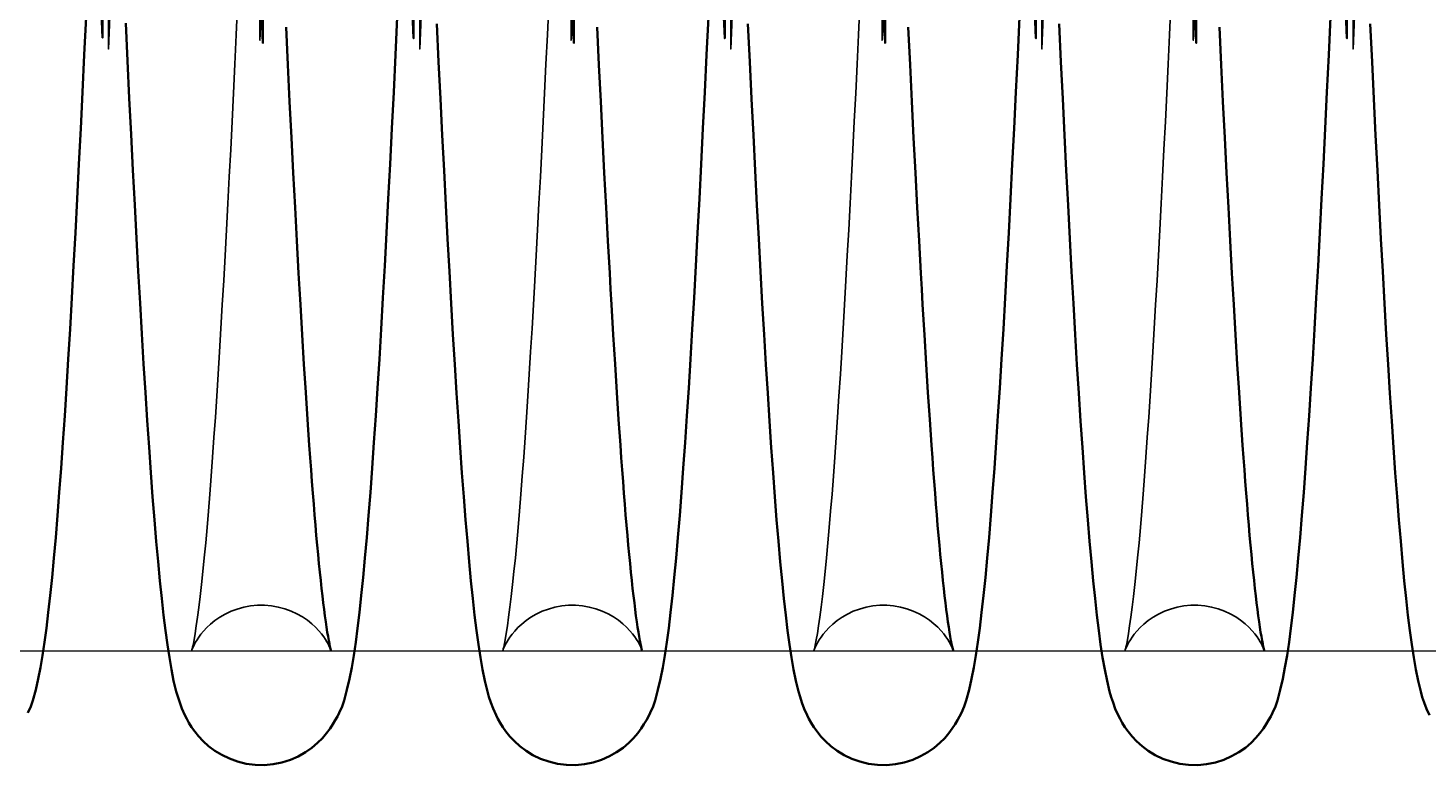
# Model space of a CAD drawing. Header units: millimetres. Extents: x 0 to 190005487, y 0 to 455456909.
# Drawn here: x 92924.32 to 92960.2, y 21488.31 to 21507.21 of the extents above; entities that cross this region are included whole.
import ezdxf

# ---------------------------------------------------------------- set-up
doc = ezdxf.new("R2010")
doc.units = ezdxf.units.MM
doc.header["$LTSCALE"] = 400
doc.header["$MEASUREMENT"] = 0
doc.layers.get('0').update_dxf_attribs({"linetype": 'CONTINUOUS'})
doc.layers.add('가려진 것(ISO)', color=7, linetype='CONTINUOUS', lineweight=35)
doc.layers.add('가시적인 것(ISO)', color=7, linetype='CONTINUOUS', lineweight=50)

# ---------------------------------------------------------------- blocks, each defined once
blk = doc.blocks.new('토션스프링 3')
at = {"layer": '가려진 것(ISO)', "flags": 128}
for points in [[(21462531.518, -50952923.543), (21462531.446, -50952925.233), (21462531.374, -50952888.925)], [(21462547.464, -50952923.544), (21462547.393, -50952925.233), (21462547.321, -50952888.925)], [(21462563.411, -50952923.544), (21462563.34, -50952925.233), (21462563.268, -50952888.925)], [(21462579.358, -50952923.543), (21462579.287, -50952925.233), (21462579.215, -50952888.925)], [(21462595.305, -50952923.543), (21462595.233, -50952925.233), (21462595.162, -50952888.925)], [(21462542.845, -50952956.08), (21462542.839, -50952956.062), (21462542.818, -50952956.006), (21462542.775, -50952955.903), (21462542.696, -50952955.744), (21462542.639, -50952955.64), (21462542.566, -50952955.52), (21462542.474, -50952955.383), (21462542.361, -50952955.231), (21462542.221, -50952955.064), (21462542.053, -50952954.888), (21462541.858, -50952954.707), (21462541.634, -50952954.528), (21462541.38, -50952954.356), (21462541.1, -50952954.197), (21462540.797, -50952954.057), (21462540.476, -50952953.94), (21462540.14, -50952953.85), (21462539.791, -50952953.789), (21462539.436, -50952953.758), (21462539.08, -50952953.76), (21462538.727, -50952953.793), (21462538.379, -50952953.858), (21462538.043, -50952953.95), (21462537.724, -50952954.069), (21462537.424, -50952954.212), (21462537.147, -50952954.372), (21462536.896, -50952954.546), (21462536.673, -50952954.725), (21462536.481, -50952954.905), (21462536.317, -50952955.08), (21462536.181, -50952955.245), (21462536.069, -50952955.396), (21462535.979, -50952955.531), (21462535.907, -50952955.651), (21462535.851, -50952955.752), (21462535.808, -50952955.838), (21462535.75, -50952955.965), (21462535.721, -50952956.042), (21462535.709, -50952956.076), (21462535.709, -50952956.075), (21462535.717, -50952956.044), (21462535.731, -50952955.986), (21462535.751, -50952955.904), (21462535.774, -50952955.8), (21462535.827, -50952955.537), (21462535.883, -50952955.21), (21462535.943, -50952954.82), (21462536.006, -50952954.371), (21462536.072, -50952953.865), (21462536.139, -50952953.304), (21462536.209, -50952952.691), (21462536.28, -50952952.029), (21462536.351, -50952951.319), (21462536.423, -50952950.565), (21462536.494, -50952949.768), (21462536.565, -50952948.932), (21462536.635, -50952948.053), (21462536.706, -50952947.131), (21462536.777, -50952946.166), (21462536.848, -50952945.161), (21462536.919, -50952944.116), (21462536.99, -50952943.034), (21462537.062, -50952941.915), (21462537.133, -50952940.761), (21462537.204, -50952939.573), (21462537.276, -50952938.353), (21462537.347, -50952937.102), (21462537.418, -50952935.821), (21462537.489, -50952934.507), (21462537.56, -50952933.16), (21462537.632, -50952931.784), (21462537.704, -50952930.379), (21462537.775, -50952928.947), (21462537.847, -50952927.49), (21462537.918, -50952926.011), (21462537.99, -50952924.509), (21462538.061, -50952922.988)], [(21462539.133, -50952888.47), (21462539.205, -50952924.781), (21462539.276, -50952923.091)], [(21462558.792, -50952956.08), (21462558.786, -50952956.062), (21462558.765, -50952956.006), (21462558.722, -50952955.903), (21462558.643, -50952955.744), (21462558.586, -50952955.64), (21462558.513, -50952955.52), (21462558.421, -50952955.383), (21462558.307, -50952955.231), (21462558.168, -50952955.064), (21462558, -50952954.888), (21462557.805, -50952954.707), (21462557.58, -50952954.528), (21462557.326, -50952954.356), (21462557.046, -50952954.197), (21462556.744, -50952954.057), (21462556.423, -50952953.939), (21462556.086, -50952953.85), (21462555.738, -50952953.789), (21462555.383, -50952953.758), (21462555.027, -50952953.76), (21462554.673, -50952953.793), (21462554.326, -50952953.858), (21462553.99, -50952953.95), (21462553.671, -50952954.069), (21462553.371, -50952954.212), (21462553.094, -50952954.372), (21462552.843, -50952954.546), (21462552.62, -50952954.725), (21462552.428, -50952954.905), (21462552.264, -50952955.08), (21462552.128, -50952955.245), (21462552.016, -50952955.396), (21462551.926, -50952955.531), (21462551.854, -50952955.651), (21462551.798, -50952955.752), (21462551.755, -50952955.838), (21462551.697, -50952955.965), (21462551.667, -50952956.042), (21462551.655, -50952956.076), (21462551.655, -50952956.075), (21462551.664, -50952956.044), (21462551.678, -50952955.986), (21462551.698, -50952955.904), (21462551.721, -50952955.8), (21462551.774, -50952955.537), (21462551.83, -50952955.209), (21462551.89, -50952954.82), (21462551.953, -50952954.371), (21462552.019, -50952953.864), (21462552.086, -50952953.304), (21462552.156, -50952952.691), (21462552.226, -50952952.029), (21462552.298, -50952951.319), (21462552.369, -50952950.565), (21462552.441, -50952949.768), (21462552.511, -50952948.932), (21462552.582, -50952948.053), (21462552.652, -50952947.131), (21462552.723, -50952946.167), (21462552.794, -50952945.161), (21462552.866, -50952944.117), (21462552.937, -50952943.034), (21462553.008, -50952941.915), (21462553.08, -50952940.761), (21462553.151, -50952939.573), (21462553.222, -50952938.353), (21462553.294, -50952937.102), (21462553.365, -50952935.821), (21462553.436, -50952934.507), (21462553.507, -50952933.16), (21462553.579, -50952931.784), (21462553.65, -50952930.379), (21462553.722, -50952928.947), (21462553.794, -50952927.491), (21462553.865, -50952926.011), (21462553.937, -50952924.509), (21462554.008, -50952922.988)], [(21462555.08, -50952888.47), (21462555.151, -50952924.781), (21462555.223, -50952923.091)], [(21462574.739, -50952956.08), (21462574.733, -50952956.062), (21462574.712, -50952956.006), (21462574.669, -50952955.903), (21462574.59, -50952955.744), (21462574.533, -50952955.64), (21462574.46, -50952955.52), (21462574.368, -50952955.383), (21462574.254, -50952955.231), (21462574.114, -50952955.064), (21462573.947, -50952954.888), (21462573.752, -50952954.707), (21462573.527, -50952954.528), (21462573.273, -50952954.356), (21462572.993, -50952954.197), (21462572.691, -50952954.057), (21462572.37, -50952953.939), (21462572.033, -50952953.85), (21462571.685, -50952953.789), (21462571.33, -50952953.758), (21462570.974, -50952953.76), (21462570.62, -50952953.793), (21462570.273, -50952953.858), (21462569.937, -50952953.95), (21462569.617, -50952954.069), (21462569.318, -50952954.212), (21462569.041, -50952954.372), (21462568.79, -50952954.546), (21462568.567, -50952954.725), (21462568.375, -50952954.905), (21462568.211, -50952955.081), (21462568.074, -50952955.245), (21462567.963, -50952955.396), (21462567.873, -50952955.531), (21462567.801, -50952955.651), (21462567.745, -50952955.752), (21462567.702, -50952955.838), (21462567.644, -50952955.965), (21462567.614, -50952956.042), (21462567.602, -50952956.076), (21462567.602, -50952956.075), (21462567.61, -50952956.044), (21462567.625, -50952955.986), (21462567.645, -50952955.904), (21462567.668, -50952955.8), (21462567.72, -50952955.537), (21462567.777, -50952955.209), (21462567.837, -50952954.819), (21462567.9, -50952954.37), (21462567.966, -50952953.864), (21462568.033, -50952953.304), (21462568.103, -50952952.691), (21462568.173, -50952952.029), (21462568.245, -50952951.32), (21462568.316, -50952950.565), (21462568.388, -50952949.769), (21462568.458, -50952948.932), (21462568.529, -50952948.053), (21462568.599, -50952947.131), (21462568.67, -50952946.167), (21462568.741, -50952945.162), (21462568.812, -50952944.117), (21462568.884, -50952943.034), (21462568.955, -50952941.915), (21462569.027, -50952940.761), (21462569.098, -50952939.573), (21462569.169, -50952938.353), (21462569.24, -50952937.102), (21462569.312, -50952935.821), (21462569.383, -50952934.507), (21462569.454, -50952933.161), (21462569.526, -50952931.784), (21462569.597, -50952930.379), (21462569.669, -50952928.948), (21462569.74, -50952927.491), (21462569.812, -50952926.011), (21462569.884, -50952924.51), (21462569.955, -50952922.988)], [(21462571.027, -50952888.47), (21462571.098, -50952924.781), (21462571.17, -50952923.091)], [(21462590.685, -50952956.08), (21462590.68, -50952956.062), (21462590.659, -50952956.006), (21462590.615, -50952955.903), (21462590.537, -50952955.744), (21462590.48, -50952955.64), (21462590.407, -50952955.52), (21462590.315, -50952955.383), (21462590.201, -50952955.231), (21462590.061, -50952955.064), (21462589.894, -50952954.888), (21462589.698, -50952954.707), (21462589.474, -50952954.528), (21462589.22, -50952954.356), (21462588.94, -50952954.197), (21462588.638, -50952954.057), (21462588.317, -50952953.939), (21462587.98, -50952953.85), (21462587.631, -50952953.789), (21462587.276, -50952953.758), (21462586.92, -50952953.76), (21462586.567, -50952953.793), (21462586.22, -50952953.858), (21462585.884, -50952953.951), (21462585.564, -50952954.069), (21462585.265, -50952954.212), (21462584.988, -50952954.372), (21462584.736, -50952954.546), (21462584.514, -50952954.725), (21462584.321, -50952954.905), (21462584.158, -50952955.081), (21462584.021, -50952955.245), (21462583.909, -50952955.396), (21462583.819, -50952955.531), (21462583.748, -50952955.651), (21462583.692, -50952955.752), (21462583.648, -50952955.838), (21462583.591, -50952955.965), (21462583.561, -50952956.042), (21462583.549, -50952956.076), (21462583.549, -50952956.075), (21462583.557, -50952956.044), (21462583.572, -50952955.986), (21462583.591, -50952955.904), (21462583.615, -50952955.8), (21462583.667, -50952955.537), (21462583.724, -50952955.209), (21462583.784, -50952954.819), (21462583.847, -50952954.37), (21462583.913, -50952953.864), (21462583.98, -50952953.304), (21462584.05, -50952952.691), (21462584.12, -50952952.029), (21462584.191, -50952951.32), (21462584.263, -50952950.565), (21462584.334, -50952949.769), (21462584.405, -50952948.932), (21462584.475, -50952948.053), (21462584.546, -50952947.131), (21462584.617, -50952946.167), (21462584.688, -50952945.162), (21462584.759, -50952944.117), (21462584.831, -50952943.035), (21462584.902, -50952941.915), (21462584.973, -50952940.761), (21462585.045, -50952939.573), (21462585.116, -50952938.353), (21462585.187, -50952937.102), (21462585.258, -50952935.821), (21462585.33, -50952934.507), (21462585.401, -50952933.161), (21462585.472, -50952931.784), (21462585.544, -50952930.38), (21462585.616, -50952928.948), (21462585.687, -50952927.491), (21462585.759, -50952926.011), (21462585.83, -50952924.51), (21462585.902, -50952922.988)], [(21462586.974, -50952888.469), (21462587.045, -50952924.781), (21462587.117, -50952923.091)]]:
    blk.add_lwpolyline(points, dxfattribs=at)
at = {"layer": '가시적인 것(ISO)', "flags": 128}
for points in [[(21462539.262, -50952922.763), (21462539.354, -50952924.93), (21462539.446, -50952889.096)], [(21462540.544, -50952924.116), (21462540.635, -50952926.04), (21462540.727, -50952927.929), (21462540.819, -50952929.78), (21462540.91, -50952931.59), (21462541.002, -50952933.353), (21462541.093, -50952935.068), (21462541.185, -50952936.73), (21462541.23, -50952937.54), (21462541.276, -50952938.337), (21462541.367, -50952939.893), (21462541.458, -50952941.395), (21462541.55, -50952942.841), (21462541.641, -50952944.228), (21462541.732, -50952945.553), (21462541.778, -50952946.191), (21462541.823, -50952946.812), (21462541.868, -50952947.416), (21462541.913, -50952948.003), (21462541.959, -50952948.572), (21462542.004, -50952949.123), (21462542.049, -50952949.657), (21462542.094, -50952950.174), (21462542.139, -50952950.674), (21462542.184, -50952951.155), (21462542.228, -50952951.617), (21462542.273, -50952952.061), (21462542.317, -50952952.485), (21462542.361, -50952952.89), (21462542.405, -50952953.274), (21462542.448, -50952953.638), (21462542.49, -50952953.98), (21462542.533, -50952954.301), (21462542.574, -50952954.6), (21462542.616, -50952954.877), (21462542.656, -50952955.131), (21462542.695, -50952955.36), (21462542.731, -50952955.561), (21462542.764, -50952955.733), (21462542.794, -50952955.875), (21462542.82, -50952955.984), (21462542.838, -50952956.054), (21462542.845, -50952956.08)], [(21462555.209, -50952922.763), (21462555.301, -50952924.93), (21462555.392, -50952889.096)], [(21462556.491, -50952924.116), (21462556.582, -50952926.04), (21462556.674, -50952927.929), (21462556.766, -50952929.78), (21462556.857, -50952931.59), (21462556.949, -50952933.353), (21462557.04, -50952935.068), (21462557.132, -50952936.73), (21462557.177, -50952937.54), (21462557.223, -50952938.337), (21462557.314, -50952939.893), (21462557.405, -50952941.395), (21462557.496, -50952942.841), (21462557.588, -50952944.228), (21462557.679, -50952945.553), (21462557.724, -50952946.191), (21462557.77, -50952946.812), (21462557.815, -50952947.416), (21462557.86, -50952948.003), (21462557.905, -50952948.572), (21462557.95, -50952949.123), (21462557.995, -50952949.657), (21462558.041, -50952950.174), (21462558.086, -50952950.674), (21462558.13, -50952951.155), (21462558.175, -50952951.617), (21462558.22, -50952952.061), (21462558.264, -50952952.485), (21462558.308, -50952952.89), (21462558.351, -50952953.274), (21462558.395, -50952953.638), (21462558.437, -50952953.98), (21462558.479, -50952954.301), (21462558.521, -50952954.6), (21462558.562, -50952954.877), (21462558.603, -50952955.131), (21462558.641, -50952955.36), (21462558.678, -50952955.561), (21462558.711, -50952955.733), (21462558.741, -50952955.875), (21462558.766, -50952955.984), (21462558.785, -50952956.054), (21462558.792, -50952956.08)], [(21462571.156, -50952922.763), (21462571.248, -50952924.93), (21462571.339, -50952889.096)], [(21462572.438, -50952924.116), (21462572.529, -50952926.04), (21462572.621, -50952927.929), (21462572.712, -50952929.78), (21462572.804, -50952931.589), (21462572.896, -50952933.353), (21462572.987, -50952935.068), (21462573.078, -50952936.73), (21462573.124, -50952937.54), (21462573.169, -50952938.337), (21462573.261, -50952939.893), (21462573.352, -50952941.395), (21462573.443, -50952942.841), (21462573.535, -50952944.228), (21462573.626, -50952945.553), (21462573.671, -50952946.191), (21462573.717, -50952946.812), (21462573.762, -50952947.416), (21462573.807, -50952948.003), (21462573.852, -50952948.572), (21462573.897, -50952949.123), (21462573.942, -50952949.657), (21462573.987, -50952950.174), (21462574.032, -50952950.674), (21462574.077, -50952951.155), (21462574.122, -50952951.617), (21462574.166, -50952952.061), (21462574.211, -50952952.485), (21462574.255, -50952952.89), (21462574.298, -50952953.274), (21462574.341, -50952953.638), (21462574.384, -50952953.98), (21462574.426, -50952954.301), (21462574.468, -50952954.6), (21462574.509, -50952954.877), (21462574.55, -50952955.131), (21462574.588, -50952955.36), (21462574.625, -50952955.561), (21462574.658, -50952955.733), (21462574.688, -50952955.875), (21462574.713, -50952955.984), (21462574.732, -50952956.054), (21462574.739, -50952956.08)], [(21462587.103, -50952922.763), (21462587.195, -50952924.93), (21462587.286, -50952889.096)], [(21462588.384, -50952924.116), (21462588.476, -50952926.04), (21462588.568, -50952927.929), (21462588.659, -50952929.78), (21462588.751, -50952931.589), (21462588.843, -50952933.353), (21462588.934, -50952935.068), (21462589.025, -50952936.73), (21462589.071, -50952937.54), (21462589.116, -50952938.337), (21462589.208, -50952939.893), (21462589.299, -50952941.395), (21462589.39, -50952942.841), (21462589.481, -50952944.228), (21462589.573, -50952945.552), (21462589.618, -50952946.191), (21462589.663, -50952946.812), (21462589.709, -50952947.416), (21462589.754, -50952948.003), (21462589.799, -50952948.572), (21462589.844, -50952949.123), (21462589.889, -50952949.657), (21462589.934, -50952950.174), (21462589.979, -50952950.674), (21462590.024, -50952951.155), (21462590.069, -50952951.617), (21462590.113, -50952952.061), (21462590.158, -50952952.485), (21462590.202, -50952952.89), (21462590.245, -50952953.274), (21462590.288, -50952953.638), (21462590.331, -50952953.98), (21462590.373, -50952954.301), (21462590.415, -50952954.6), (21462590.456, -50952954.877), (21462590.496, -50952955.131), (21462590.535, -50952955.36), (21462590.571, -50952955.561), (21462590.605, -50952955.733), (21462590.635, -50952955.875), (21462590.66, -50952955.984), (21462590.678, -50952956.054), (21462590.685, -50952956.08)], [(21462530.295, -50952923.593), (21462530.203, -50952925.539), (21462530.112, -50952927.446), (21462530.02, -50952929.312), (21462529.929, -50952931.133), (21462529.838, -50952932.915), (21462529.746, -50952934.655), (21462529.654, -50952936.35), (21462529.562, -50952937.997), (21462529.47, -50952939.594), (21462529.378, -50952941.137), (21462529.286, -50952942.624), (21462529.195, -50952944.051), (21462529.103, -50952945.416), (21462529.011, -50952946.722), (21462528.919, -50952947.968), (21462528.827, -50952949.153), (21462528.734, -50952950.276), (21462528.641, -50952951.337), (21462528.547, -50952952.333), (21462528.452, -50952953.264), (21462528.357, -50952954.129), (21462528.261, -50952954.927), (21462528.164, -50952955.658), (21462528.065, -50952956.331), (21462527.958, -50952956.954), (21462527.842, -50952957.538), (21462527.715, -50952958.091), (21462527.567, -50952958.645), (21462527.459, -50952958.947), (21462527.313, -50952959.281)], [(21462546.242, -50952923.592), (21462546.15, -50952925.537), (21462546.059, -50952927.445), (21462545.967, -50952929.312), (21462545.876, -50952931.134), (21462545.785, -50952932.914), (21462545.693, -50952934.654), (21462545.601, -50952936.348), (21462545.509, -50952937.995), (21462545.417, -50952939.592), (21462545.325, -50952941.135), (21462545.233, -50952942.622), (21462545.142, -50952944.05), (21462545.05, -50952945.416), (21462544.958, -50952946.721), (21462544.866, -50952947.967), (21462544.774, -50952949.151), (21462544.681, -50952950.275), (21462544.588, -50952951.335), (21462544.494, -50952952.331), (21462544.399, -50952953.262), (21462544.304, -50952954.128), (21462544.208, -50952954.926), (21462544.111, -50952955.657), (21462544.012, -50952956.329), (21462543.906, -50952956.952), (21462543.79, -50952957.536), (21462543.66, -50952958.092), (21462543.517, -50952958.647), (21462543.414, -50952958.95), (21462543.269, -50952959.283), (21462543.176, -50952959.464), (21462543.068, -50952959.657), (21462542.942, -50952959.864), (21462542.797, -50952960.085), (21462542.622, -50952960.32), (21462542.412, -50952960.566), (21462542.163, -50952960.815), (21462541.87, -50952961.062), (21462541.536, -50952961.296), (21462541.166, -50952961.506), (21462540.764, -50952961.683), (21462540.334, -50952961.819), (21462539.884, -50952961.91), (21462539.424, -50952961.952), (21462538.962, -50952961.942), (21462538.504, -50952961.882), (21462538.06, -50952961.775), (21462537.64, -50952961.624), (21462537.248, -50952961.434), (21462536.89, -50952961.215), (21462536.573, -50952960.976), (21462536.298, -50952960.728), (21462536.063, -50952960.478), (21462535.865, -50952960.235), (21462535.701, -50952960.005), (21462535.566, -50952959.789), (21462535.453, -50952959.588), (21462535.358, -50952959.4), (21462535.206, -50952959.058), (21462535.091, -50952958.75), (21462534.918, -50952958.183), (21462534.779, -50952957.625), (21462534.663, -50952957.052), (21462534.56, -50952956.443), (21462534.459, -50952955.779), (21462534.361, -50952955.053), (21462534.264, -50952954.265), (21462534.169, -50952953.414), (21462534.075, -50952952.5), (21462533.982, -50952951.522), (21462533.889, -50952950.48), (21462533.796, -50952949.369), (21462533.704, -50952948.191), (21462533.611, -50952946.949), (21462533.519, -50952945.644), (21462533.426, -50952944.278), (21462533.334, -50952942.855), (21462533.242, -50952941.377), (21462533.15, -50952939.845), (21462533.058, -50952938.263), (21462532.967, -50952936.632), (21462532.875, -50952934.951), (21462532.784, -50952933.219), (21462532.692, -50952931.438), (21462532.6, -50952929.613), (21462532.508, -50952927.746), (21462532.417, -50952925.842), (21462532.325, -50952923.904)], [(21462531.227, -50952888.82), (21462531.135, -50952924.659), (21462531.044, -50952922.497)], [(21462562.189, -50952923.592), (21462562.097, -50952925.538), (21462562.006, -50952927.446), (21462561.914, -50952929.312), (21462561.823, -50952931.134), (21462561.731, -50952932.915), (21462561.64, -50952934.654), (21462561.548, -50952936.349), (21462561.456, -50952937.996), (21462561.364, -50952939.593), (21462561.272, -50952941.136), (21462561.18, -50952942.623), (21462561.088, -50952944.051), (21462560.997, -50952945.416), (21462560.905, -50952946.722), (21462560.813, -50952947.967), (21462560.721, -50952949.152), (21462560.628, -50952950.275), (21462560.535, -50952951.335), (21462560.441, -50952952.332), (21462560.346, -50952953.263), (21462560.251, -50952954.128), (21462560.155, -50952954.926), (21462560.058, -50952955.658), (21462559.959, -50952956.33), (21462559.853, -50952956.953), (21462559.736, -50952957.537), (21462559.607, -50952958.092), (21462559.464, -50952958.647), (21462559.359, -50952958.949), (21462559.214, -50952959.283), (21462559.122, -50952959.464), (21462559.014, -50952959.657), (21462558.889, -50952959.864), (21462558.743, -50952960.085), (21462558.568, -50952960.321), (21462558.358, -50952960.566), (21462558.11, -50952960.815), (21462557.82, -50952961.062), (21462557.489, -50952961.294), (21462557.118, -50952961.503), (21462556.715, -50952961.681), (21462556.285, -50952961.818), (21462555.837, -50952961.909), (21462555.376, -50952961.951), (21462554.913, -50952961.943), (21462554.456, -50952961.884), (21462554.013, -50952961.776), (21462553.59, -50952961.625), (21462553.198, -50952961.437), (21462552.842, -50952961.218), (21462552.524, -50952960.979), (21462552.246, -50952960.73), (21462552.012, -50952960.481), (21462551.814, -50952960.239), (21462551.65, -50952960.007), (21462551.514, -50952959.791), (21462551.4, -50952959.59), (21462551.305, -50952959.402), (21462551.155, -50952959.06), (21462551.038, -50952958.751), (21462550.944, -50952958.462), (21462550.865, -50952958.185), (21462550.731, -50952957.634), (21462550.611, -50952957.053), (21462550.502, -50952956.432), (21462550.4, -50952955.765), (21462550.304, -50952955.045), (21462550.21, -50952954.265), (21462550.116, -50952953.419), (21462550.022, -50952952.504), (21462549.929, -50952951.524), (21462549.836, -50952950.478), (21462549.743, -50952949.37), (21462549.651, -50952948.198), (21462549.559, -50952946.966), (21462549.467, -50952945.67), (21462549.375, -50952944.31), (21462549.283, -50952942.889), (21462549.191, -50952941.409), (21462549.099, -50952939.875), (21462549.007, -50952938.287), (21462548.915, -50952936.65), (21462548.823, -50952934.966), (21462548.731, -50952933.237), (21462548.64, -50952931.466), (21462548.549, -50952929.648), (21462548.457, -50952927.786), (21462548.365, -50952925.883), (21462548.274, -50952923.943)], [(21462547.174, -50952888.841), (21462547.083, -50952924.679), (21462546.992, -50952922.523)], [(21462578.136, -50952923.592), (21462578.044, -50952925.538), (21462577.952, -50952927.446), (21462577.861, -50952929.312), (21462577.77, -50952931.134), (21462577.678, -50952932.915), (21462577.587, -50952934.654), (21462577.495, -50952936.349), (21462577.403, -50952937.996), (21462577.311, -50952939.593), (21462577.219, -50952941.136), (21462577.127, -50952942.623), (21462577.035, -50952944.051), (21462576.944, -50952945.416), (21462576.852, -50952946.722), (21462576.76, -50952947.967), (21462576.667, -50952949.152), (21462576.575, -50952950.275), (21462576.482, -50952951.336), (21462576.388, -50952952.332), (21462576.293, -50952953.263), (21462576.198, -50952954.128), (21462576.101, -50952954.927), (21462576.005, -50952955.658), (21462575.906, -50952956.33), (21462575.8, -50952956.953), (21462575.683, -50952957.537), (21462575.554, -50952958.092), (21462575.41, -50952958.647), (21462575.306, -50952958.949), (21462575.16, -50952959.282), (21462575.068, -50952959.464), (21462574.96, -50952959.657), (21462574.836, -50952959.864), (21462574.69, -50952960.085), (21462574.515, -50952960.32), (21462574.305, -50952960.566), (21462574.057, -50952960.815), (21462573.767, -50952961.061), (21462573.436, -50952961.294), (21462573.065, -50952961.503), (21462572.662, -50952961.681), (21462572.233, -50952961.818), (21462571.784, -50952961.909), (21462571.323, -50952961.951), (21462570.86, -50952961.943), (21462570.403, -50952961.884), (21462569.96, -50952961.776), (21462569.537, -50952961.625), (21462569.146, -50952961.437), (21462568.789, -50952961.218), (21462568.471, -50952960.979), (21462568.193, -50952960.73), (21462567.959, -50952960.481), (21462567.761, -50952960.239), (21462567.597, -50952960.007), (21462567.461, -50952959.791), (21462567.347, -50952959.59), (21462567.252, -50952959.402), (21462567.102, -50952959.061), (21462566.985, -50952958.751), (21462566.891, -50952958.462), (21462566.812, -50952958.185), (21462566.678, -50952957.634), (21462566.558, -50952957.052), (21462566.449, -50952956.432), (21462566.347, -50952955.765), (21462566.251, -50952955.045), (21462566.157, -50952954.265), (21462566.063, -50952953.419), (21462565.969, -50952952.504), (21462565.876, -50952951.524), (21462565.783, -50952950.478), (21462565.69, -50952949.37), (21462565.598, -50952948.198), (21462565.506, -50952946.966), (21462565.414, -50952945.67), (21462565.322, -50952944.31), (21462565.23, -50952942.888), (21462565.137, -50952941.409), (21462565.045, -50952939.874), (21462564.953, -50952938.287), (21462564.861, -50952936.65), (21462564.77, -50952934.965), (21462564.678, -50952933.237), (21462564.587, -50952931.466), (21462564.496, -50952929.648), (21462564.404, -50952927.786), (21462564.312, -50952925.883), (21462564.22, -50952923.942)], [(21462563.121, -50952888.84), (21462563.03, -50952924.678), (21462562.938, -50952922.523)], [(21462594.083, -50952923.593), (21462593.991, -50952925.538), (21462593.899, -50952927.446), (21462593.808, -50952929.312), (21462593.716, -50952931.134), (21462593.625, -50952932.915), (21462593.533, -50952934.654), (21462593.442, -50952936.349), (21462593.35, -50952937.996), (21462593.258, -50952939.593), (21462593.166, -50952941.136), (21462593.074, -50952942.623), (21462592.982, -50952944.051), (21462592.89, -50952945.416), (21462592.799, -50952946.722), (21462592.707, -50952947.967), (21462592.614, -50952949.152), (21462592.522, -50952950.275), (21462592.428, -50952951.336), (21462592.334, -50952952.332), (21462592.24, -50952953.263), (21462592.145, -50952954.129), (21462592.048, -50952954.927), (21462591.952, -50952955.658), (21462591.852, -50952956.33), (21462591.746, -50952956.953), (21462591.63, -50952957.537), (21462591.501, -50952958.092), (21462591.357, -50952958.647), (21462591.252, -50952958.949), (21462591.107, -50952959.282), (21462591.014, -50952959.464), (21462590.907, -50952959.657), (21462590.782, -50952959.863), (21462590.637, -50952960.085), (21462590.462, -50952960.32), (21462590.252, -50952960.565), (21462590.004, -50952960.815), (21462589.714, -50952961.061), (21462589.383, -50952961.294), (21462589.012, -50952961.503), (21462588.609, -50952961.681), (21462588.18, -50952961.818), (21462587.731, -50952961.909), (21462587.27, -50952961.951), (21462586.807, -50952961.943), (21462586.351, -50952961.884), (21462585.907, -50952961.776), (21462585.485, -50952961.625), (21462585.093, -50952961.437), (21462584.736, -50952961.218), (21462584.418, -50952960.979), (21462584.14, -50952960.73), (21462583.906, -50952960.481), (21462583.708, -50952960.239), (21462583.544, -50952960.008), (21462583.408, -50952959.791), (21462583.294, -50952959.59), (21462583.199, -50952959.402), (21462583.049, -50952959.061), (21462582.932, -50952958.751), (21462582.838, -50952958.463), (21462582.759, -50952958.186), (21462582.625, -50952957.634), (21462582.505, -50952957.052), (21462582.396, -50952956.432), (21462582.294, -50952955.765), (21462582.198, -50952955.046), (21462582.104, -50952954.266), (21462582.01, -50952953.419), (21462581.916, -50952952.504), (21462581.822, -50952951.524), (21462581.729, -50952950.479), (21462581.637, -50952949.37), (21462581.545, -50952948.199), (21462581.453, -50952946.966), (21462581.361, -50952945.67), (21462581.269, -50952944.309), (21462581.176, -50952942.888), (21462581.084, -50952941.409), (21462580.992, -50952939.874), (21462580.9, -50952938.287), (21462580.808, -50952936.65), (21462580.717, -50952934.965), (21462580.625, -50952933.237), (21462580.534, -50952931.466), (21462580.442, -50952929.648), (21462580.351, -50952927.785), (21462580.259, -50952925.882), (21462580.167, -50952923.942)], [(21462579.068, -50952888.84), (21462578.977, -50952924.678), (21462578.885, -50952922.523)], [(21462599.146, -50952959.402), (21462598.996, -50952959.061), (21462598.879, -50952958.751), (21462598.784, -50952958.463), (21462598.706, -50952958.186), (21462598.572, -50952957.634), (21462598.452, -50952957.052), (21462598.342, -50952956.432), (21462598.241, -50952955.766), (21462598.145, -50952955.046), (21462598.051, -50952954.266), (21462597.957, -50952953.419), (21462597.863, -50952952.504), (21462597.769, -50952951.524), (21462597.676, -50952950.479), (21462597.584, -50952949.37), (21462597.491, -50952948.199), (21462597.399, -50952946.966), (21462597.307, -50952945.67), (21462597.215, -50952944.309), (21462597.123, -50952942.888), (21462597.031, -50952941.409), (21462596.939, -50952939.874), (21462596.847, -50952938.287), (21462596.755, -50952936.649), (21462596.663, -50952934.965), (21462596.572, -50952933.237), (21462596.481, -50952931.466), (21462596.389, -50952929.648), (21462596.298, -50952927.785), (21462596.206, -50952925.882), (21462596.114, -50952923.941)], [(21462595.015, -50952888.84), (21462594.923, -50952924.678), (21462594.832, -50952922.523)]]:
    blk.add_lwpolyline(points, dxfattribs=at)
blk = doc.blocks.new('토션스프링1234')
blk.add_blockref('토션스프링 3', (188.103, -4314.906))
blk = doc.blocks.new('A$C640965EA')
at = {"color": 3}
blk.add_line((1320.65, 4430.554, 379.347), (4794.161, 4430.554, 379.347), dxfattribs=at)
at = {"xscale": 0.5000000000072761, "yscale": 0.5000000000072761, "zscale": 0.5000000000072761}
blk.add_blockref('토션스프링1234', (-10727021.339, 25483066.058, 379.347), dxfattribs=at)

msp = doc.modelspace()

# ---------------------------------------------------------------- block references
msp.add_blockref('A$C640965EA', (88587.952, 17060.682))

doc.saveas('drawing.dxf')
